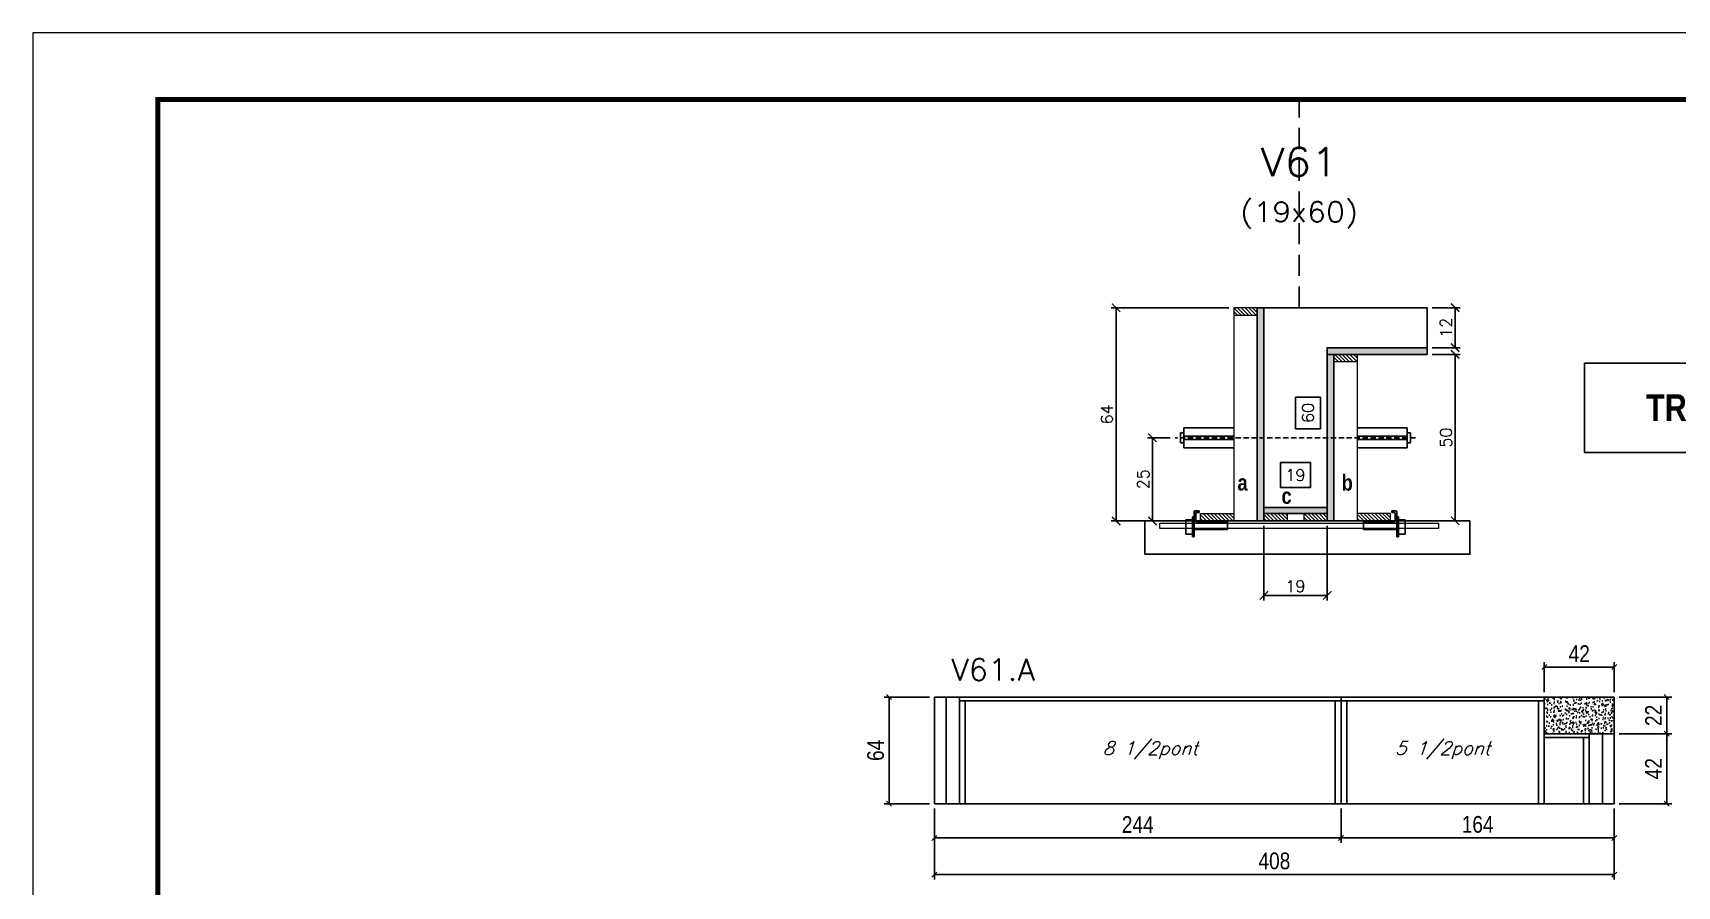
# Model space of a CAD drawing. Extents: x 0 to 6325, y 5574 to 19307.
# Drawn here: x 4755 to 5742, y 9558 to 10070 of the extents above; entities that cross this region are included whole.
import ezdxf
from ezdxf.enums import TextEntityAlignment as Align

# ---------------------------------------------------------------- set-up
doc = ezdxf.new("R2010")
doc.units = 0
doc.linetypes.add('DASHED', pattern=[0.75, 0.5, -0.25])
doc.linetypes.add('HIDDEN', pattern=[9.525, 6.35, -3.175])
for name, color, linetype in [('1', 1, 'Continuous'), ('barrote', 251, 'Continuous'), ('COTA', 241, 'Continuous'), ('Cota Seção (2x)', 4, 'Continuous'), ('detalhes', 4, 'Continuous'), ('Hachura', 253, 'Continuous'), ('NOMENCLATURA', 7, 'Continuous'), ('Painéis', 200, 'Continuous'), ('presilha', 1, 'Continuous'), ('SARR_2.2x7', 40, 'Continuous'), ('SARR_3.5x7', 81, 'Continuous'), ('TENSOR', 3, 'Continuous'), ('texto', 7, 'Continuous'), ('Texto de Titulo', 7, 'Continuous'), ('Texto Qtd Sarr', 242, 'Continuous')]:
    doc.layers.add(name, color=color, linetype=linetype)
for name, color, linetype, lineweight in [('CONCRETO', 251, 'Continuous', 25), ('Folhas', 255, 'Continuous', 9), ('Madeira', 126, 'Continuous', 18), ('SARRAFO DE PRESSAO', 251, 'DASHED', 9), ('SCO-___-LAJ', 2, 'Continuous', 0), ('Texto Seção', 7, 'Continuous', 15)]:
    doc.layers.add(name, color=color, linetype=linetype, lineweight=lineweight)
doc.styles.add('COTA TECNICA', font='techl___.ttf', dxfattribs={"height": 10})
doc.styles.add('REGUA-120', font='ROMANS.shx', dxfattribs={"height": 15})
doc.styles.add('ROMANC', font='techb___.ttf', dxfattribs={"height": 2.5})
doc.styles.add('Romans', font='romans.shx')
doc.styles.add('TECNICA', font='techb___.ttf', dxfattribs={"height": 10})
doc.dimstyles.new('Cota Seção (2x)', dxfattribs={"dimtxt": 7, "dimasz": 5, "dimexe": 3, "dimexo": 3, "dimgap": 2, "dimtad": 3, "dimdec": 1, "dimlfac": 0.5, "dimzin": 12, "dimdsep": 46, "dimtxsty": 'Romans', "dimblk": 'ARCHTICK', "dimcen": 0, "dimclrd": 4, "dimclre": 4, "dimclrt": 1, "dimadec": 1, "dimazin": 3, "dimtfac": 1, "dimtdec": 1, "dimtmove": 0, "dimatfit": 3, "dimldrblk": 'OBLIQUE', "dimfxl": 1, "dimtolj": 1, "dimtzin": 12, "dimarcsym": 0})
doc.dimstyles.new('Cota Seção interna', dxfattribs={"dimtxt": 7, "dimasz": 6, "dimexe": 0.18, "dimexo": 2, "dimgap": -4, "dimtad": 3, "dimdec": 1, "dimlfac": 0.5, "dimzin": 12, "dimdsep": 46, "dimtxsty": 'Romans', "dimblk": 'ARCHTICK', "dimcen": 0.09, "dimse1": 1, "dimse2": 1, "dimsd1": 1, "dimsd2": 1, "dimclrd": 180, "dimclre": 5, "dimclrt": 1, "dimadec": 0, "dimazin": 3, "dimtfac": 1, "dimtdec": 1, "dimtofl": 0, "dimtmove": 0, "dimatfit": 3, "dimldrblk": 'ARCHTICK', "dimfxl": 1, "dimtolj": 1, "dimtzin": 0, "dimarcsym": 0})
doc.dimstyles.new('PAINEL', dxfattribs={"dimtxt": 10, "dimasz": 3, "dimexe": 3, "dimexo": 3, "dimgap": 3, "dimtad": 1, "dimdec": 1, "dimzin": 12, "dimdsep": 46, "dimtxsty": 'COTA TECNICA', "dimblk1": 'OBLIQUE', "dimblk2": 'OBLIQUE', "dimsah": 1, "dimcen": 0.9, "dimclrd": 4, "dimclre": 4, "dimclrt": 240, "dimadec": 1, "dimazin": 3, "dimtfac": 1, "dimtdec": 1, "dimtmove": 0, "dimatfit": 3, "dimfxl": 1, "dimtolj": 1, "dimtzin": 12, "dimarcsym": 0})
pattern_1 = [(315, (28450.4202, 1547.3305), (1.12253202, 1.12253202), [])]

# ---------------------------------------------------------------- blocks, each defined once
blk = doc.blocks.new('9999999999')
at = {"layer": 'Folhas'}
blk.add_lwpolyline([(98138.98, 34190.21), (99623.98, 34190.21), (99623.98, 35240.21), (98138.98, 35240.21)], close=True, dxfattribs=at)
at = {"layer": 'Folhas', "color": 30, "const_width": 3}
blk.add_lwpolyline([(98213.98, 34230.21), (99583.98, 34230.21), (99583.98, 35200.21), (98213.98, 35200.21)], close=True, dxfattribs=at)
blk = doc.blocks.new('titulo1')
at = {"layer": 'Defpoints', "color": 252, "linetype": 'HIDDEN', "ltscale": 2}
blk.add_line((0, 0), (0, 125), dxfattribs=at)
at = {"layer": 'Defpoints', "style": 'Romans', "oblique": 15}
blk.add_attdef('FOLHA', text='', height=10, dxfattribs=at).set_placement((0, 15.58), align=Align.MIDDLE_CENTER)
at = {"layer": 'Texto Qtd Sarr', "color": 3, "style": 'Romans', "oblique": 15}
for tag, height, p in [('TITULO', 17, (0, 71.45)), ('SEÇÃO', 12, (0, 41.55))]:
    blk.add_attdef(tag, text='', height=height, dxfattribs=at).set_placement(p, align=Align.MIDDLE_CENTER)
blk = doc.blocks.new('_ArchTick')
at = {"color": 0, "linetype": 'ByBlock', "const_width": 0.15}
blk.add_lwpolyline([(-0.5, -0.5), (0.5, 0.5)], dxfattribs=at)
blk = doc.blocks.new('*D3407')
at = {"layer": 'COTA', "color": 4, "lineweight": -2, "transparency": 16777216}
for p, q in [((5594.8, 9904.97), (5611.67, 9904.97)), ((5608.67, 9904.97), (5608.67, 9880.97)), ((5594.8, 9880.97), (5611.67, 9880.97))]:
    blk.add_line(p, q, dxfattribs=at)
at = {"layer": 'Defpoints', "color": 0, "transparency": 16777216}
for p in [(5591.8, 9904.97), (5591.8, 9880.97), (5608.67, 9880.97)]:
    blk.add_point(p, dxfattribs=at)
at = {"layer": 'COTA', "color": 4, "lineweight": -2, "transparency": 16777216, "xscale": 5, "yscale": 5, "zscale": 5}
for p, rotation in [((5608.67, 9904.97), 90), ((5608.67, 9880.97), 270)]:
    blk.add_blockref('_ArchTick', p, dxfattribs=dict(at, rotation=rotation))
at = {"layer": 'COTA', "color": 1, "transparency": 16777216, "insert": (5603.17, 9892.97), "char_height": 7, "attachment_point": 5, "rotation": 90, "style": 'Romans'}
blk.add_mtext('\\A1;12', dxfattribs=at)
blk = doc.blocks.new('_Oblique')
at = {"layer": '1', "color": 0, "lineweight": -2}
blk.add_line((-0.5, -0.5), (0.5, 0.5), dxfattribs=at)
blk = doc.blocks.new('*D3408')
at = {"layer": 'COTA', "color": 4, "lineweight": -2, "transparency": 16777216}
for p, q in [((5594.8, 9876.97), (5611.67, 9876.97)), ((5608.67, 9776.97), (5608.67, 9876.97)), ((5568.4, 9776.97), (5611.67, 9776.97))]:
    blk.add_line(p, q, dxfattribs=at)
at = {"layer": 'Defpoints', "color": 0, "transparency": 16777216}
for p in [(5591.8, 9876.97), (5608.67, 9876.97), (5565.4, 9776.97)]:
    blk.add_point(p, dxfattribs=at)
at = {"layer": 'COTA', "color": 4, "lineweight": -2, "transparency": 16777216, "xscale": 5, "yscale": 5, "zscale": 5}
for p, rotation in [((5608.67, 9876.97), 90), ((5608.67, 9776.97), 270)]:
    blk.add_blockref('_ArchTick', p, dxfattribs=dict(at, rotation=rotation))
at = {"layer": 'COTA', "color": 1, "transparency": 16777216, "insert": (5603.17, 9826.97), "char_height": 7, "attachment_point": 5, "rotation": 90, "style": 'Romans'}
blk.add_mtext('\\A1;50', dxfattribs=at)
blk = doc.blocks.new('*D3409')
at = {"layer": 'Cota Seção (2x)', "color": 180, "lineweight": -2, "transparency": 16777216}
for p, q in [((5527.8, 9851.28), (5512.8, 9851.28)), ((5512.8, 9851.28), (5512.8, 9832.28)), ((5527.8, 9832.28), (5527.8, 9851.28)), ((5512.8, 9832.28), (5527.8, 9832.28))]:
    blk.add_line(p, q, dxfattribs=at)
at = {"layer": 'Defpoints', "color": 0, "transparency": 16777216}
for p in [(5531.8, 9904.97), (5542.8, 9904.97), (5542.8, 9784.97)]:
    blk.add_point(p, dxfattribs=at)
at = {"layer": 'Cota Seção (2x)', "color": 1, "transparency": 16777216, "insert": (5520.3, 9841.78), "char_height": 7, "attachment_point": 5, "rotation": 90, "style": 'Romans'}
blk.add_mtext('\\A1;60', dxfattribs=at)
blk = doc.blocks.new('*D3410')
at = {"layer": 'COTA', "color": 4, "lineweight": -2, "transparency": 16777216}
for p, q in [((5472.8, 9904.97), (5402.14, 9904.97)), ((5405.14, 9904.97), (5405.14, 9776.97)), ((5457.2, 9776.97), (5402.14, 9776.97))]:
    blk.add_line(p, q, dxfattribs=at)
at = {"layer": 'Defpoints', "color": 0, "transparency": 16777216}
for p in [(5475.8, 9904.97), (5405.14, 9776.97), (5460.2, 9776.97)]:
    blk.add_point(p, dxfattribs=at)
at = {"layer": 'COTA', "color": 4, "lineweight": -2, "transparency": 16777216, "xscale": 5, "yscale": 5, "zscale": 5}
for p, rotation in [((5405.14, 9904.97), 90), ((5405.14, 9776.97), 270)]:
    blk.add_blockref('_ArchTick', p, dxfattribs=dict(at, rotation=rotation))
at = {"layer": 'COTA', "color": 1, "transparency": 16777216, "insert": (5399.64, 9840.97), "char_height": 7, "attachment_point": 5, "rotation": 90, "style": 'Romans'}
blk.add_mtext('\\A1;64', dxfattribs=at)
blk = doc.blocks.new('PRESILHA METÁLICA 1')
at = {"layer": 'presilha'}
for p, q in [((6, 15.5), (7.5, 15.5)), ((6, -2.5), (6, 15.5)), ((7.5, 10.6), (7.5, 19.9)), ((7.5, 15.5), (7.5, -2.5)), ((12, 21), (8.6, 21)), ((9, 11.6), (9, 18.9)), ((12, 19.5), (9.6, 19.5)), ((12, 21), (12, 19.5)), ((0, 13), (6, 13)), ((0, 13), (0, 0)), ((6, 0), (0, 0)), ((6, 13), (6, 0)), ((37.5, 4.1), (7.5, 4.1)), ((37.5, 11), (9.6, 11)), ((37.5, 11), (37.5, 4.1)), ((7.5, -2.5), (6, -2.5))]:
    blk.add_line(p, q, dxfattribs=at)
for centre, radius, start, end in [((8.6, 19.9), 1.14, 90, 180), ((9.6, 18.9), 0.57, 90, 180), ((9.6, 11.6), 0.57, 180, 270)]:
    blk.add_arc(centre, radius, start, end, dxfattribs=at)
blk = doc.blocks.new('*D3411')
at = {"layer": 'COTA', "color": 4, "lineweight": -2, "transparency": 16777216}
for p, q in [((5493.8, 9773.97), (5493.8, 9729.25)), ((5531.8, 9773.97), (5531.8, 9729.25)), ((5493.8, 9732.25), (5531.8, 9732.25))]:
    blk.add_line(p, q, dxfattribs=at)
at = {"layer": 'Defpoints', "color": 0, "transparency": 16777216}
for p in [(5493.8, 9776.97), (5531.8, 9776.97), (5531.8, 9732.25)]:
    blk.add_point(p, dxfattribs=at)
at = {"layer": 'COTA', "color": 4, "lineweight": -2, "transparency": 16777216, "xscale": 5, "yscale": 5, "zscale": 5, "rotation": 180}
blk.add_blockref('_ArchTick', (5493.8, 9732.25), dxfattribs=at)
at = {"layer": 'COTA', "color": 4, "lineweight": -2, "transparency": 16777216, "xscale": 5, "yscale": 5, "zscale": 5}
blk.add_blockref('_ArchTick', (5531.8, 9732.25), dxfattribs=at)
at = {"layer": 'COTA', "color": 1, "transparency": 16777216, "insert": (5512.8, 9737.75), "char_height": 7, "attachment_point": 5, "style": 'Romans'}
blk.add_mtext('\\A1;19', dxfattribs=at)
blk = doc.blocks.new('*D3412')
at = {"layer": 'Cota Seção (2x)', "color": 180, "lineweight": -2, "transparency": 16777216}
for p, q in [((5521.8, 9811.97), (5503.8, 9811.97)), ((5503.8, 9811.97), (5503.8, 9796.97)), ((5521.8, 9796.97), (5521.8, 9811.97)), ((5503.8, 9796.97), (5521.8, 9796.97))]:
    blk.add_line(p, q, dxfattribs=at)
at = {"layer": 'Defpoints', "color": 0, "transparency": 16777216}
for p in [(5531.8, 9792.97), (5493.8, 9776.97), (5531.8, 9776.97)]:
    blk.add_point(p, dxfattribs=at)
at = {"layer": 'Cota Seção (2x)', "color": 1, "transparency": 16777216, "insert": (5512.8, 9804.47), "char_height": 7, "attachment_point": 5, "style": 'Romans'}
blk.add_mtext('\\A1;19', dxfattribs=at)
blk = doc.blocks.new('*D3413')
at = {"layer": 'COTA', "color": 4, "lineweight": -2, "transparency": 16777216}
for p, q in [((5293.14, 9671.24), (5265.93, 9671.24)), ((5268.93, 9607.24), (5268.93, 9671.24)), ((5293.14, 9607.24), (5265.93, 9607.24))]:
    blk.add_line(p, q, dxfattribs=at)
at = {"layer": 'Defpoints', "color": 0, "transparency": 16777216}
for p in [(5268.93, 9671.24), (5296.14, 9671.24), (5296.14, 9607.24)]:
    blk.add_point(p, dxfattribs=at)
at = {"layer": 'COTA', "color": 4, "lineweight": -2, "transparency": 16777216, "xscale": 3, "yscale": 3, "zscale": 3}
for p, rotation in [((5268.93, 9671.24), 90), ((5268.93, 9607.24), 270)]:
    blk.add_blockref('_Oblique', p, dxfattribs=dict(at, rotation=rotation))
at = {"layer": 'COTA', "color": 240, "transparency": 16777216, "insert": (5260.83, 9639.24), "char_height": 10, "attachment_point": 5, "rotation": 90, "style": 'COTA TECNICA'}
blk.add_mtext('\\A1;64', dxfattribs=at)
blk = doc.blocks.new('*D3414')
at = {"layer": 'COTA', "color": 4, "lineweight": -2, "transparency": 16777216}
for p, q in [((5296.14, 9604.24), (5296.14, 9561.71)), ((5704.14, 9604.24), (5704.14, 9561.71)), ((5296.14, 9564.71), (5704.14, 9564.71))]:
    blk.add_line(p, q, dxfattribs=at)
at = {"layer": 'Defpoints', "color": 0, "transparency": 16777216}
for p in [(5296.14, 9607.24), (5704.14, 9607.24), (5704.14, 9564.71)]:
    blk.add_point(p, dxfattribs=at)
at = {"layer": 'COTA', "color": 4, "lineweight": -2, "transparency": 16777216, "xscale": 3, "yscale": 3, "zscale": 3, "rotation": 180}
blk.add_blockref('_Oblique', (5296.14, 9564.71), dxfattribs=at)
at = {"layer": 'COTA', "color": 4, "lineweight": -2, "transparency": 16777216, "xscale": 3, "yscale": 3, "zscale": 3}
blk.add_blockref('_Oblique', (5704.14, 9564.71), dxfattribs=at)
at = {"layer": 'COTA', "color": 240, "transparency": 16777216, "insert": (5500.14, 9572.83), "char_height": 10, "attachment_point": 5, "style": 'COTA TECNICA'}
blk.add_mtext('\\A1;408', dxfattribs=at)
blk = doc.blocks.new('*D4457')
at = {"layer": 'COTA', "color": 4, "lineweight": -2, "transparency": 16777216}
for p, q in [((5296.14, 9604.24), (5296.14, 9583.65)), ((5540.14, 9604.24), (5540.14, 9583.65)), ((5296.14, 9586.65), (5540.14, 9586.65))]:
    blk.add_line(p, q, dxfattribs=at)
at = {"layer": 'Defpoints', "color": 0, "transparency": 16777216}
for p in [(5296.14, 9607.24), (5540.14, 9607.24), (5540.14, 9586.65)]:
    blk.add_point(p, dxfattribs=at)
at = {"layer": 'COTA', "color": 4, "lineweight": -2, "transparency": 16777216, "xscale": 3, "yscale": 3, "zscale": 3, "rotation": 180}
blk.add_blockref('_Oblique', (5296.14, 9586.65), dxfattribs=at)
at = {"layer": 'COTA', "color": 4, "lineweight": -2, "transparency": 16777216, "xscale": 3, "yscale": 3, "zscale": 3}
blk.add_blockref('_Oblique', (5540.14, 9586.65), dxfattribs=at)
at = {"layer": 'COTA', "color": 240, "transparency": 16777216, "insert": (5418.14, 9594.72), "char_height": 10, "attachment_point": 5, "style": 'COTA TECNICA'}
blk.add_mtext('\\A1;244', dxfattribs=at)
blk = doc.blocks.new('*D3415')
at = {"layer": 'COTA', "color": 4, "lineweight": -2, "transparency": 16777216}
for p, q in [((5540.14, 9604.24), (5540.14, 9583.65)), ((5704.14, 9604.24), (5704.14, 9583.65)), ((5540.14, 9586.65), (5704.14, 9586.65))]:
    blk.add_line(p, q, dxfattribs=at)
at = {"layer": 'Defpoints', "color": 0, "transparency": 16777216}
for p in [(5540.14, 9607.24), (5704.14, 9607.24), (5704.14, 9586.65)]:
    blk.add_point(p, dxfattribs=at)
at = {"layer": 'COTA', "color": 4, "lineweight": -2, "transparency": 16777216, "xscale": 3, "yscale": 3, "zscale": 3, "rotation": 180}
blk.add_blockref('_Oblique', (5540.14, 9586.65), dxfattribs=at)
at = {"layer": 'COTA', "color": 4, "lineweight": -2, "transparency": 16777216, "xscale": 3, "yscale": 3, "zscale": 3}
blk.add_blockref('_Oblique', (5704.14, 9586.65), dxfattribs=at)
at = {"layer": 'COTA', "color": 240, "transparency": 16777216, "insert": (5622.14, 9594.75), "char_height": 10, "attachment_point": 5, "style": 'COTA TECNICA'}
blk.add_mtext('\\A1;164', dxfattribs=at)
blk = doc.blocks.new('*D4458')
at = {"layer": 'COTA', "color": 4, "lineweight": -2, "transparency": 16777216}
for p, q in [((5707.14, 9649.24), (5738.69, 9649.24)), ((5735.69, 9607.24), (5735.69, 9649.24)), ((5707.14, 9607.24), (5738.69, 9607.24))]:
    blk.add_line(p, q, dxfattribs=at)
at = {"layer": 'Defpoints', "color": 0, "transparency": 16777216}
for p in [(5704.14, 9649.24), (5735.69, 9649.24), (5704.14, 9607.24)]:
    blk.add_point(p, dxfattribs=at)
at = {"layer": 'COTA', "color": 4, "lineweight": -2, "transparency": 16777216, "xscale": 3, "yscale": 3, "zscale": 3}
for p, rotation in [((5735.69, 9649.24), 90), ((5735.69, 9607.24), 270)]:
    blk.add_blockref('_Oblique', p, dxfattribs=dict(at, rotation=rotation))
at = {"layer": 'COTA', "color": 240, "transparency": 16777216, "insert": (5727.62, 9628.24), "char_height": 10, "attachment_point": 5, "rotation": 90, "style": 'COTA TECNICA'}
blk.add_mtext('\\A1;42', dxfattribs=at)
blk = doc.blocks.new('*D4459')
at = {"layer": 'COTA', "color": 4, "lineweight": -2, "transparency": 16777216}
for p, q in [((5707.14, 9671.24), (5738.69, 9671.24)), ((5735.69, 9649.24), (5735.69, 9671.24)), ((5707.14, 9649.24), (5738.69, 9649.24))]:
    blk.add_line(p, q, dxfattribs=at)
at = {"layer": 'Defpoints', "color": 0, "transparency": 16777216}
for p in [(5704.14, 9671.24), (5735.69, 9671.24), (5704.14, 9649.24)]:
    blk.add_point(p, dxfattribs=at)
at = {"layer": 'COTA', "color": 4, "lineweight": -2, "transparency": 16777216, "xscale": 3, "yscale": 3, "zscale": 3}
for p, rotation in [((5735.69, 9671.24), 90), ((5735.69, 9649.24), 270)]:
    blk.add_blockref('_Oblique', p, dxfattribs=dict(at, rotation=rotation))
at = {"layer": 'COTA', "color": 240, "transparency": 16777216, "insert": (5727.69, 9660.24), "char_height": 10, "attachment_point": 5, "rotation": 90, "style": 'COTA TECNICA'}
blk.add_mtext('\\A1;22', dxfattribs=at)
blk = doc.blocks.new('*D4460')
at = {"layer": 'COTA', "color": 4, "lineweight": -2, "transparency": 16777216}
for p, q in [((5662.14, 9674.24), (5662.14, 9692.21)), ((5704.14, 9674.24), (5704.14, 9692.21)), ((5704.14, 9689.21), (5662.14, 9689.21))]:
    blk.add_line(p, q, dxfattribs=at)
at = {"layer": 'Defpoints', "color": 0, "transparency": 16777216}
for p in [(5662.14, 9689.21), (5662.14, 9671.24), (5704.14, 9671.24)]:
    blk.add_point(p, dxfattribs=at)
at = {"layer": 'COTA', "color": 4, "lineweight": -2, "transparency": 16777216, "xscale": 3, "yscale": 3, "zscale": 3, "rotation": 180}
blk.add_blockref('_Oblique', (5662.14, 9689.21), dxfattribs=at)
at = {"layer": 'COTA', "color": 4, "lineweight": -2, "transparency": 16777216, "xscale": 3, "yscale": 3, "zscale": 3}
blk.add_blockref('_Oblique', (5704.14, 9689.21), dxfattribs=at)
at = {"layer": 'COTA', "color": 240, "transparency": 16777216, "insert": (5683.14, 9697.29), "char_height": 10, "attachment_point": 5, "style": 'COTA TECNICA'}
blk.add_mtext('\\A1;42', dxfattribs=at)
blk = doc.blocks.new('*D4174')
at = {"layer": 'COTA', "color": 4, "lineweight": -2, "transparency": 16777216}
for p, q in [((5437.5, 9826.94), (5423.94, 9826.94)), ((5426.94, 9826.94), (5426.94, 9776.97)), ((5442.5, 9776.97), (5423.94, 9776.97))]:
    blk.add_line(p, q, dxfattribs=at)
at = {"layer": 'Defpoints', "color": 0, "transparency": 16777216}
for p in [(5440.5, 9826.94), (5426.94, 9776.97), (5445.5, 9776.97)]:
    blk.add_point(p, dxfattribs=at)
at = {"layer": 'COTA', "color": 4, "lineweight": -2, "transparency": 16777216, "xscale": 5, "yscale": 5, "zscale": 5}
for p, rotation in [((5426.94, 9826.94), 90), ((5426.94, 9776.97), 270)]:
    blk.add_blockref('_ArchTick', p, dxfattribs=dict(at, rotation=rotation))
at = {"layer": 'COTA', "color": 1, "transparency": 16777216, "insert": (5421.44, 9801.96), "char_height": 7, "attachment_point": 5, "rotation": 90, "style": 'Romans'}
blk.add_mtext('\\A1;25', dxfattribs=at)

msp = doc.modelspace()

# ---------------------------------------------------------------- hatches: boundary and pattern name
at = {"layer": 'COTA'}
h = msp.add_hatch(dxfattribs=at)
h.set_pattern_fill('AR-CONC', color=256, scale=0.03)
h.set_pattern_definition([(50, (358.36, 1150.1196), (5.46554, -0.4781726), [0.5715, -6.2865]), (355, (358.36, 1150.1196), (-1.0573026, 5.7317054), [0.4572, -5.0292175]), (100.451445, (358.8157, 1150.08), (4.4082374, 5.2535326), [0.4857003, -5.3427073]), (46.1842, (358.36, 1151.6436), (8.1323712, -1.26127), [0.85725, -9.42975]), (96.63556, (359.038, 1151.5385), (7.122124, 7.422784), [0.728551, -8.014068]), (351.18415, (358.36, 1151.644), (7.122124, 7.422784), [0.685799, -7.543792]), (21, (359.122, 1151.2626), (4.5484317, -3.067956), [0.5715, -6.2865]), (326, (359.122, 1151.2626), (1.854061, 5.525639), [0.4572, -5.0292]), (71.451445, (359.501, 1151.007), (6.4024926, 2.457683), [0.4857003, -5.342698]), (37.5, (358.3602, 1150.1196), (0.0926581, 2.53665117), [0, -4.96824, 0, -5.1054, 0, -5.04825]), (7.5, (358.3602, 1150.1196), (2.0045899, 3.00541724), [0, -2.91084, 0, -4.85394, 0, -1.92405]), (327.5, (356.661, 1150.1196), (4.06771786, -0.1718623), [0, -1.905, 0, -5.9436, 0, -7.8867]), (317.5, (355.899, 1150.1196), (4.4438754, 0.7627947), [0, -2.4765, 0, -3.94716, 0, -5.6007])])
h.paths.add_polyline_path([(5704.14, 9671.24), (5662.14, 9671.24), (5662.14, 9649.24), (5704.14, 9649.24)])
at = {"layer": 'Hachura'}
h = msp.add_hatch(dxfattribs=at)
h.set_pattern_fill('ANSI31', color=256, scale=0.5, angle=270, style=0)
h.set_pattern_definition([(315, (28450.4202, 1597.3305), (1.12253202, 1.12253202), [])])
h.paths.add_polyline_path([(5489.8, 9900.57), (5489.8, 9904.97), (5475.8, 9904.97), (5475.8, 9900.57)])
h = msp.add_hatch(color=256, dxfattribs=at)
h.dxf.hatch_style = 1
h.paths.add_polyline_path([(5489.8, 9904.97), (5493.8, 9904.97), (5493.8, 9776.97), (5489.8, 9776.97)])
h = msp.add_hatch(color=256, dxfattribs=at)
h.dxf.hatch_style = 1
h.paths.add_polyline_path([(5591.8, 9876.97), (5591.8, 9880.97), (5531.8, 9880.97), (5531.8, 9876.97)])
h = msp.add_hatch(color=256, dxfattribs=at)
h.dxf.hatch_style = 1
h.paths.add_polyline_path([(5535.8, 9876.97), (5531.8, 9876.97), (5531.8, 9776.97), (5535.8, 9776.97)])
h = msp.add_hatch(dxfattribs=at)
h.set_pattern_fill('ANSI31', color=256, scale=0.5, angle=270, style=0)
h.set_pattern_definition([(315, (28450.4202, 1569.3305), (1.12253202, 1.12253202), [])])
h.paths.add_polyline_path([(5535.8, 9872.57), (5535.8, 9876.97), (5549.8, 9876.97), (5549.8, 9872.57)])
h = msp.add_hatch(dxfattribs=at)
h.set_pattern_fill('ANSI31', color=256, scale=0.5, angle=270, style=0)
h.set_pattern_definition([(315, (28450.4202, 1547.3305), (1.12253202, 1.12253202), [])])
h.paths.add_polyline_path([(5455.8, 9776.97), (5455.8, 9781.37), (5475.8, 9781.37), (5475.8, 9776.97)])
h = msp.add_hatch(color=256, dxfattribs=at)
h.dxf.hatch_style = 1
h.paths.add_polyline_path([(5531.8, 9781.37), (5531.8, 9784.97), (5493.8, 9784.97), (5493.8, 9781.37)])
h = msp.add_hatch(dxfattribs=at)
h.set_pattern_fill('ANSI31', color=256, scale=0.5, angle=270, style=0)
h.set_pattern_definition(pattern_1)
h.paths.add_polyline_path([(5493.8, 9776.97), (5493.8, 9781.37), (5507.8, 9781.37), (5507.8, 9776.97)])
h = msp.add_hatch(dxfattribs=at)
h.set_pattern_fill('ANSI31', color=256, scale=0.5, angle=270, style=0)
h.set_pattern_definition(pattern_1)
h.paths.add_polyline_path([(5531.8, 9776.97), (5531.8, 9781.37), (5517.8, 9781.37), (5517.8, 9776.97)])
h = msp.add_hatch(dxfattribs=at)
h.set_pattern_fill('ANSI31', color=256, scale=0.5, angle=270, style=0)
h.set_pattern_definition(pattern_1)
h.paths.add_polyline_path([(5569.8, 9776.97), (5569.8, 9781.37), (5549.8, 9781.37), (5549.8, 9776.97)])

# ---------------------------------------------------------------- linework, layer by layer
at = {"ltscale": 3}
for p, q in [((5443.8, 9829.94), (5443.8, 9823.94)), ((5443.8, 9829.94), (5445.8, 9829.94)), ((5445.8, 9832.94), (5445.8, 9820.94)), ((5445.8, 9832.94), (5475.8, 9832.94)), ((5579.8, 9832.94), (5549.8, 9832.94)), ((5579.8, 9832.94), (5579.8, 9820.94)), ((5579.8, 9829.94), (5581.8, 9829.94)), ((5581.8, 9829.94), (5581.8, 9823.94)), ((5445.8, 9823.94), (5443.8, 9823.94)), ((5475.8, 9827.94), (5445.8, 9827.94)), ((5475.8, 9825.94), (5445.8, 9825.94)), ((5445.8, 9820.94), (5475.8, 9820.94)), ((5549.8, 9827.94), (5579.8, 9827.94)), ((5549.8, 9825.94), (5579.8, 9825.94)), ((5579.8, 9820.94), (5549.8, 9820.94)), ((5579.8, 9823.94), (5581.8, 9823.94))]:
    msp.add_line(p, q, dxfattribs=at)
at = {"layer": 'barrote'}
msp.add_lwpolyline([(5422.34, 9756.97), (5617.53, 9756.97), (5617.53, 9776.97), (5422.34, 9776.97)], close=True, dxfattribs=at)
at = {"layer": 'CONCRETO'}
msp.add_lwpolyline([(5493.8, 9898.15), (5493.8, 9904.97), (5591.8, 9904.97), (5591.8, 9880.97), (5531.8, 9880.97), (5531.8, 9784.97), (5493.8, 9784.97), (5493.8, 9898.15)], close=True, dxfattribs=at)
at = {"layer": 'COTA'}
for p, q in [((5662.14, 9671.24), (5704.14, 9671.24)), ((5704.14, 9671.24), (5704.14, 9649.24)), ((5662.14, 9649.24), (5662.14, 9607.24))]:
    msp.add_line(p, q, dxfattribs=at)
msp.add_lwpolyline([(5686.19, 9871.72), (5852.97, 9871.72), (5852.97, 9818.06), (5686.19, 9818.06)], close=True, dxfattribs=at)
at = {"layer": 'Madeira'}
for points in [[(5489.8, 9900.57), (5489.8, 9904.97), (5475.8, 9904.97), (5475.8, 9900.57)], [(5489.8, 9904.97), (5475.8, 9904.97), (5475.8, 9776.97), (5489.8, 9776.97)], [(5535.8, 9872.57), (5535.8, 9876.97), (5549.8, 9876.97), (5549.8, 9872.57)], [(5535.8, 9876.97), (5549.8, 9876.97), (5549.8, 9776.97), (5535.8, 9776.97)], [(5455.8, 9776.97), (5455.8, 9781.37), (5475.8, 9781.37), (5475.8, 9776.97)], [(5493.8, 9776.97), (5493.8, 9781.37), (5507.8, 9781.37), (5507.8, 9776.97)], [(5531.8, 9776.97), (5531.8, 9781.37), (5517.8, 9781.37), (5517.8, 9776.97)], [(5569.8, 9776.97), (5569.8, 9781.37), (5549.8, 9781.37), (5549.8, 9776.97)]]:
    msp.add_lwpolyline(points, close=True, dxfattribs=at)
at = {"layer": 'Painéis', "linetype": 'ByBlock'}
for p, q in [((5296.14, 9671.24), (5662.14, 9671.24)), ((5296.14, 9607.24), (5296.14, 9671.24)), ((5540.14, 9607.24), (5540.14, 9671.24)), ((5662.14, 9671.24), (5662.14, 9649.24)), ((5662.14, 9649.24), (5704.14, 9649.24)), ((5704.14, 9649.24), (5704.14, 9607.24)), ((5704.14, 9607.24), (5296.14, 9607.24))]:
    msp.add_line(p, q, dxfattribs=at)
at = {"layer": 'Painéis'}
for points in [[(5489.8, 9904.97), (5493.8, 9904.97), (5493.8, 9776.97), (5489.8, 9776.97)], [(5591.8, 9876.97), (5591.8, 9880.97), (5531.8, 9880.97), (5531.8, 9876.97)], [(5535.8, 9876.97), (5531.8, 9876.97), (5531.8, 9776.97), (5535.8, 9776.97)], [(5531.8, 9781.37), (5531.8, 9784.97), (5493.8, 9784.97), (5493.8, 9781.37)]]:
    msp.add_lwpolyline(points, close=True, dxfattribs=at)
at = {"layer": 'SARR_2.2x7', "linetype": 'Continuous'}
for p, q in [((5303.14, 9671.24), (5303.14, 9607.24)), ((5540.14, 9669.04), (5311.14, 9669.04)), ((5540.14, 9669.04), (5662.14, 9669.04)), ((5689.14, 9647.04), (5662.14, 9647.04)), ((5697.14, 9649.24), (5697.14, 9607.24))]:
    msp.add_line(p, q, dxfattribs=at)
at = {"layer": 'SARR_3.5x7'}
for p, q in [((5311.14, 9671.24), (5311.14, 9607.24)), ((5314.64, 9669.04), (5314.64, 9607.24)), ((5536.64, 9669.04), (5536.64, 9607.24)), ((5543.64, 9669.04), (5543.64, 9607.24)), ((5658.64, 9669.04), (5658.64, 9607.24)), ((5685.64, 9647.04), (5685.64, 9607.24)), ((5689.14, 9649.24), (5689.14, 9607.24))]:
    msp.add_line(p, q, dxfattribs=at)
at = {"layer": 'SCO-___-LAJ', "color": 1}
msp.add_lwpolyline([(5431.35, 9775.64), (5598.65, 9775.64), (5598.65, 9772.44), (5431.35, 9772.44)], close=True, dxfattribs=at)
at = {"layer": 'TENSOR', "linetype": 'HIDDEN', "ltscale": 0.5}
msp.add_line((5584.8, 9826.94), (5440.5, 9826.94), dxfattribs=at)

# ---------------------------------------------------------------- block references
at = {"layer": 'presilha', "yscale": 0.6666666666666666, "zscale": 0.6666666666666666}
for p, xscale in [((5446.93, 9769.01), 0.6666666666666666), ((5578.67, 9769.01), -0.6666666666666666)]:
    msp.add_blockref('PRESILHA METÁLICA 1', p, dxfattribs=dict(at, xscale=xscale))
at = {"layer": 'SARRAFO DE PRESSAO', "color": 6, "linetype": 'ByBlock'}
msp.add_blockref('9999999999', (-93383.98, -25170.23), dxfattribs=at)
at = {"layer": 'Texto Seção'}
ref = msp.add_blockref('titulo1', (5515, 9904.97), dxfattribs=at)
ref.add_attrib('TITULO', 'V61', dxfattribs={"layer": 'Texto de Titulo', "color": 7, "height": 17, "style": 'Romans', "width": 1.1}).set_placement((5515, 9992.47), align=Align.MIDDLE_CENTER)
ref.add_attrib('SEÇÃO', '(19x60)', dxfattribs={"layer": 'Texto de Titulo', "color": 7, "height": 12, "style": 'Romans', "width": 1.1}).set_placement((5515, 9962.47), align=Align.MIDDLE_CENTER)

# ---------------------------------------------------------------- texts
at = {"layer": 'detalhes', "style": 'TECNICA'}
for s, p in [('a', (5477.97, 9795.17)), ('b', (5540.51, 9795.16)), ('c', (5504.4, 9787.21))]:
    msp.add_text(s, height=9.6, dxfattribs=at).set_placement(p)
at = {"layer": 'NOMENCLATURA', "color": 2, "insert": (5769.58, 9844.89), "char_height": 16, "attachment_point": 5, "style": 'ROMANC'}
msp.add_mtext('TRECHO 1', dxfattribs=at)
at = {"layer": 'texto', "color": 2, "char_height": 8, "attachment_point": 5, "style": 'Romans'}
for s, insert in [('{\\Q19;\\C256;8 1/2pont}', (5425.64, 9639.24)), ('{\\Q19;\\C256;5 1/2pont}', (5601.14, 9639.24))]:
    msp.add_mtext(s, dxfattribs=dict(at, insert=insert))
at = {"layer": 'Texto Seção', "style": 'REGUA-120', "width": 1.05}
msp.add_text('V61.A', height=13, dxfattribs=at).set_placement((5306.14, 9681.24))

# ---------------------------------------------------------------- dimensions: what is measured, and where the dimension line sits
at = {"layer": 'COTA'}
for base, p1, p2, dimstyle, picture, middle in [((5405.14, 9776.97), (5475.8, 9904.97), (5460.2, 9776.97), 'Cota Seção (2x)', '*D3410', (5399.64, 9840.97)), ((5608.67, 9880.97), (5591.8, 9904.97), (5591.8, 9880.97), 'Cota Seção (2x)', '*D3407', (5603.17, 9892.97)), ((5608.67, 9876.97), (5565.4, 9776.97), (5591.8, 9876.97), 'Cota Seção (2x)', '*D3408', (5603.17, 9826.97)), ((5426.94, 9776.97), (5440.5, 9826.94), (5445.5, 9776.97), 'Cota Seção (2x)', '*D4174', (5421.44, 9801.96)), ((5268.93, 9671.24), (5296.14, 9607.24), (5296.14, 9671.24), 'PAINEL', '*D3413', (5260.83, 9639.24)), ((5735.69, 9671.24), (5704.14, 9649.24), (5704.14, 9671.24), 'PAINEL', '*D4459', (5727.69, 9660.24)), ((5735.69, 9649.24), (5704.14, 9607.24), (5704.14, 9649.24), 'PAINEL', '*D4458', (5727.62, 9628.24))]:
    dim = msp.add_linear_dim(base=base, p1=p1, p2=p2, angle=90, dimstyle=dimstyle, dxfattribs=at)
    dim.commit()
    dim.dimension.update_dxf_attribs({"geometry": picture, "text_midpoint": middle})
for base, p1, p2, dimstyle, picture, middle in [((5531.8, 9732.25), (5493.8, 9776.97), (5531.8, 9776.97), 'Cota Seção (2x)', '*D3411', (5512.8, 9737.75)), ((5662.14, 9689.21), (5704.14, 9671.24), (5662.14, 9671.24), 'PAINEL', '*D4460', (5683.14, 9697.29)), ((5704.14, 9564.71), (5296.14, 9607.24), (5704.14, 9607.24), 'PAINEL', '*D3414', (5500.14, 9572.83)), ((5540.14, 9586.65), (5296.14, 9607.24), (5540.14, 9607.24), 'PAINEL', '*D4457', (5418.14, 9594.72)), ((5704.14, 9586.65), (5540.14, 9607.24), (5704.14, 9607.24), 'PAINEL', '*D3415', (5622.14, 9594.75))]:
    dim = msp.add_linear_dim(base=base, p1=p1, p2=p2, dimstyle=dimstyle, dxfattribs=at)
    dim.commit()
    dim.dimension.update_dxf_attribs({"geometry": picture, "text_midpoint": middle})
at = {"layer": 'Cota Seção (2x)'}
dim = msp.add_linear_dim(base=(5531.8, 9904.97), p1=(5542.8, 9784.97), p2=(5542.8, 9904.97), angle=90, dimstyle='Cota Seção interna', dxfattribs=at)
dim.commit()
dim.dimension.update_dxf_attribs({"geometry": '*D3409', "text_midpoint": (5531.8, 9841.78), "dimtype": 160})
dim = msp.add_linear_dim(base=(5531.8, 9792.97), p1=(5493.8, 9776.97), p2=(5531.8, 9776.97), dimstyle='Cota Seção interna', dxfattribs=at)
dim.commit()
dim.dimension.update_dxf_attribs({"geometry": '*D3412', "text_midpoint": (5512.8, 9792.97), "dimtype": 160})

doc.saveas('drawing.dxf')
